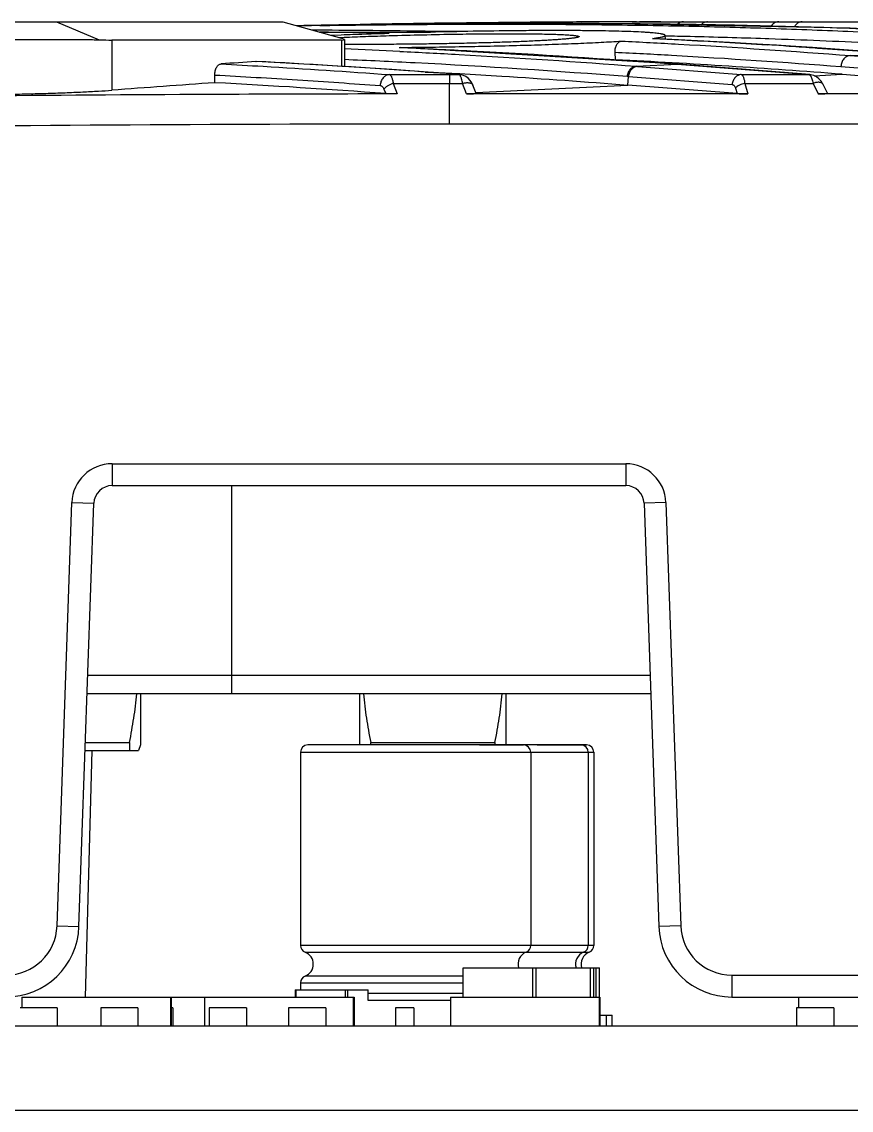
# Model space of a CAD drawing. Header units: millimetres. Extents: x 1409 to 26878, y 589 to 5187.
# Drawn here: x 1761.9 to 1784.59, y 1646.33 to 1676.13 of the extents above; entities that cross this region are included whole.
import ezdxf

# ---------------------------------------------------------------- set-up
doc = ezdxf.new("R2010")
doc.units = ezdxf.units.MM
doc.layers.add('02___PRT_ALL_AXES', color=7, linetype='Continuous')

msp = doc.modelspace()

# ---------------------------------------------------------------- linework, layer by layer
at = {"color": 7, "linetype": 'Continuous'}
for p, q in [((1742.1914, 1676.1262), (1769.0386, 1676.1262)), ((1762.8439, 1676.1262), (1764.0158, 1675.632)), ((1769.0386, 1676.1262), (1770.646, 1675.6743)), ((1770.0525, 1676.023), (1770.1833, 1676.0251)), ((1770.0525, 1676.023), (1770.1833, 1676.025)), ((1777.2031, 1676.0838), (1770.1832, 1676.0312)), ((1776.8643, 1676.0847), (1776.9481, 1676.0845)), ((1776.8643, 1676.0847), (1776.9481, 1676.0845)), ((1784.5688, 1675.9503), (1777.2031, 1676.0838)), ((1778.596, 1676.1252), (1778.847, 1676.1256)), ((1778.596, 1676.1252), (1778.8207, 1676.1255)), ((1778.7183, 1676.1257), (1778.8207, 1676.1258)), ((1778.8207, 1676.1258), (1779.123, 1676.1261)), ((1778.8207, 1676.1255), (1778.847, 1676.1256)), ((1778.847, 1676.1256), (1779.0741, 1676.1258)), ((1779.0741, 1676.1258), (1779.28, 1676.126)), ((1779.0741, 1676.1258), (1779.123, 1676.1259)), ((1779.123, 1676.1261), (1779.3889, 1676.1262)), ((1779.123, 1676.1259), (1779.28, 1676.126)), ((1779.28, 1676.126), (1779.466, 1676.1261)), ((1779.3883, 1676.0686), (1779.4132, 1676.0683)), ((1779.3883, 1676.0685), (1779.4966, 1676.0674)), ((1779.3889, 1676.1262), (1779.4139, 1676.1262)), ((1779.3889, 1676.1262), (1779.4139, 1676.1262)), ((1779.4132, 1676.0683), (1779.4966, 1676.0674)), ((1779.4139, 1676.1262), (2232.4959, 1676.1262)), ((1779.466, 1676.1261), (1779.6409, 1676.1261)), ((1779.4966, 1676.0674), (1779.6402, 1676.0657)), ((1779.4966, 1676.0674), (1779.6402, 1676.0656)), ((1779.637, 1676.1261), (1779.6409, 1676.1261)), ((1779.6402, 1676.0657), (1780.0035, 1676.061)), ((1779.6409, 1676.1261), (1780.0044, 1676.1262)), ((1773.7994, 1675.8568), (1769.8509, 1675.8978)), ((1770.3371, 1675.761), (1770.6401, 1675.7718)), ((1771.9502, 1675.8445), (1771.9595, 1675.8444)), ((1771.9503, 1675.8445), (1771.9595, 1675.8444)), ((1773.8189, 1675.8573), (1773.7994, 1675.8569)), ((1779.1567, 1675.6703), (1779.1668, 1675.6715)), ((1779.1567, 1675.6703), (1779.1656, 1675.6705)), ((1779.1567, 1675.6703), (1779.1655, 1675.6699)), ((1779.1567, 1675.6703), (1779.1655, 1675.6698)), ((1779.5124, 1675.6525), (1779.5036, 1675.7528)), ((1782.2356, 1675.67), (1782.343, 1675.6664)), ((1782.2356, 1675.67), (1782.343, 1675.6663)), ((1791.2037, 1675.5798), (1784.5688, 1675.9503)), ((1764.3629, 1675.6262), (1764.3629, 1674.2525)), ((1770.646, 1675.6262), (1764.3629, 1675.6262)), ((1770.646, 1675.6262), (1770.646, 1674.9054)), ((1770.7243, 1675.6392), (1770.7243, 1674.9004)), ((1772.2238, 1675.4237), (1772.2499, 1675.4239)), ((1772.2238, 1675.4237), (1772.25, 1675.4226)), ((1772.2238, 1675.4237), (1772.3471, 1675.4174)), ((1772.2238, 1675.4237), (1772.25, 1675.4232)), ((1772.25, 1675.4226), (1772.3471, 1675.4184)), ((1779.8333, 1674.965), (1772.2501, 1675.4233)), ((1778.1442, 1675.0842), (1778.1338, 1675.294)), ((1784.5665, 1675.1988), (1785.7253, 1675.2567)), ((1784.5665, 1675.1988), (1791.168, 1674.6807)), ((1768.2995, 1675.0402), (1768.3126, 1675.0403)), ((1768.3126, 1675.0396), (1768.2995, 1675.0402)), ((1768.3126, 1675.0395), (1768.2995, 1675.0402)), ((1778.7139, 1674.9062), (1779.8457, 1674.9627)), ((1778.7139, 1674.9062), (1778.7496, 1674.9034)), ((1778.7496, 1674.9034), (1781.5869, 1674.6807)), ((1779.7086, 1674.9735), (1779.8099, 1674.9656)), ((1779.7086, 1674.9725), (1779.8099, 1674.9656)), ((1779.8333, 1674.965), (1779.8099, 1674.9656)), ((1779.8099, 1674.9656), (1779.8332, 1674.9637)), ((1779.8332, 1674.9637), (1783.4397, 1674.6807)), ((1779.8332, 1674.9637), (1779.8457, 1674.9627)), ((1779.8693, 1674.9622), (1779.8336, 1674.965)), ((1779.8692, 1674.9622), (1779.8457, 1674.9627)), ((1783.4632, 1674.6801), (1779.8692, 1674.9622)), ((1784.3135, 1674.8992), (1790.9149, 1674.381)), ((1767.1785, 1674.4584), (1767.1785, 1674.6676)), ((1772.9378, 1674.7493), (1773.8517, 1674.7076)), ((1772.9379, 1674.7573), (1773.8517, 1674.7076)), ((1773.6016, 1674.6806), (1773.6016, 1674.4401)), ((1773.6016, 1674.6806), (1773.6016, 1674.5835)), ((1773.6016, 1674.6806), (1773.8568, 1674.6806)), ((1773.8517, 1674.7076), (1773.8819, 1674.7059)), ((1773.8517, 1674.7076), (1773.8819, 1674.7055)), ((1773.8568, 1674.6806), (1773.8802, 1674.6801)), ((1773.8802, 1674.6801), (1773.8802, 1674.6801)), ((1778.4625, 1674.6327), (1778.4982, 1674.6299)), ((1778.4787, 1674.395), (1778.4982, 1674.6299)), ((1778.4982, 1674.6299), (1781.3354, 1674.4072)), ((1781.5869, 1674.6807), (1783.4397, 1674.6807)), ((1783.4632, 1674.6801), (1783.4397, 1674.6807)), ((1783.5817, 1674.6502), (1784.3453, 1674.6883)), ((1784.3453, 1674.6883), (1791.0654, 1674.1609)), ((1771.8089, 1674.2834), (1771.8567, 1674.1596)), ((1772.0615, 1674.4389), (1772.1731, 1674.1505)), ((1773.6016, 1674.4401), (1773.9595, 1674.4402)), ((1773.6016, 1673.3262), (1773.6016, 1674.4401)), ((1774.071, 1674.1512), (1773.9595, 1674.4402)), ((1774.3269, 1674.1659), (1774.2394, 1674.3928)), ((1774.2394, 1674.3928), (1774.2394, 1674.3928)), ((1774.3259, 1674.1874), (1778.4787, 1674.395)), ((1781.4719, 1674.1601), (1778.4787, 1674.395)), ((1781.4289, 1674.311), (1781.4719, 1674.1601)), ((1781.6804, 1674.4402), (1781.7627, 1674.1512)), ((1781.6804, 1674.4402), (1783.5515, 1674.4402)), ((1783.5515, 1674.4402), (1783.692, 1674.1512)), ((1783.8213, 1674.416), (1783.9432, 1674.1652)), ((1781.7627, 1674.1512), (1774.071, 1674.1512)), ((1791.3821, 1674.1512), (1783.692, 1674.1512)), ((2302.6902, 1673.3262), (1773.6016, 1673.3262)), ((1764.3676, 1664.0262), (1764.3676, 1663.4262)), ((1764.3676, 1664.0262), (1778.4242, 1664.0262)), ((1778.4242, 1664.0262), (1778.4242, 1663.4262)), ((1764.3676, 1663.4262), (1778.4242, 1663.4262)), ((1767.6459, 1657.7262), (1767.6459, 1663.4262)), ((1762.8637, 1651.3773), (1763.2683, 1662.9646)), ((1763.2683, 1662.9646), (1763.8679, 1662.9436)), ((1763.4633, 1651.3564), (1763.8679, 1662.9436)), ((1779.5235, 1662.9646), (1778.9239, 1662.9436)), ((1778.9239, 1662.9436), (1779.3285, 1651.3564)), ((1779.5235, 1662.9646), (1779.9281, 1651.3773)), ((1779.0886, 1658.2262), (1763.7032, 1658.2262)), ((1779.1061, 1657.7262), (1763.6857, 1657.7262)), ((1765.1459, 1657.7262), (1765.1459, 1656.3262)), ((1771.1459, 1656.3262), (1771.1459, 1657.7262)), ((1775.1459, 1657.7262), (1775.1459, 1656.3272)), ((1763.6393, 1656.3976), (1764.8459, 1656.3976)), ((1764.8459, 1656.3976), (1764.8459, 1656.1762)), ((1765.1459, 1656.3262), (1765.0897, 1656.1762)), ((1777.3521, 1656.3262), (1769.7249, 1656.3262)), ((1771.4459, 1656.3262), (1771.4459, 1656.3976)), ((1771.4459, 1656.3976), (1774.8459, 1656.3976)), ((1774.4258, 1656.3262), (1774.4258, 1656.3272)), ((1774.4258, 1656.3272), (1775.6249, 1656.3272)), ((1774.4338, 1656.3272), (1774.4338, 1656.3262)), ((1774.8459, 1656.3976), (1774.8459, 1656.3262)), ((1775.6249, 1656.3272), (1775.6249, 1656.3262)), ((1776.0006, 1656.3262), (1776.0006, 1656.3272)), ((1776.0006, 1656.3272), (1777.1997, 1656.3272)), ((1776.0086, 1656.3272), (1776.0086, 1656.3262)), ((1777.1997, 1656.3272), (1777.1997, 1656.3262)), ((1777.1997, 1656.3272), (1777.3521, 1656.3272)), ((1777.3521, 1656.3272), (1777.3521, 1656.3262)), ((1763.6316, 1656.1762), (1765.0896, 1656.1762)), ((1763.6459, 1649.4262), (1763.8227, 1656.1762)), ((1769.5249, 1656.1262), (1769.5249, 1650.8385)), ((1769.5249, 1656.1262), (1777.5521, 1656.1262)), ((1775.8249, 1656.1262), (1775.8249, 1650.8385)), ((1777.3997, 1656.1262), (1777.3997, 1650.8385)), ((1777.5521, 1656.1262), (1777.5521, 1650.8385)), ((1762.8637, 1651.3773), (1763.4633, 1651.3564)), ((1779.9281, 1651.3773), (1779.3285, 1651.3564)), ((1777.5521, 1650.8385), (1769.5249, 1650.8385)), ((1769.6522, 1650.6522), (1777.4249, 1650.6522)), ((1773.9749, 1649.4262), (1773.9749, 1650.2262)), ((1773.9749, 1650.2262), (1777.7021, 1650.2262)), ((1775.8749, 1650.2262), (1775.8749, 1649.4262)), ((1775.9749, 1649.4262), (1775.9749, 1650.2262)), ((1777.4497, 1650.2262), (1777.4497, 1649.4262)), ((1777.5497, 1649.4262), (1777.5497, 1650.2262)), ((1777.6021, 1650.2262), (1777.6021, 1649.4262)), ((1777.7021, 1649.4262), (1777.7021, 1650.2262)), ((1781.3273, 1650.0262), (1781.3273, 1649.4262)), ((1781.3273, 1650.0262), (1807.0352, 1650.0262)), ((1769.5249, 1649.8138), (1769.5249, 1649.6262)), ((1769.5249, 1649.8138), (1773.9749, 1649.8138)), ((1773.9749, 1650.0002), (1769.6522, 1650.0002)), ((1769.3749, 1649.6262), (1769.3749, 1649.4262)), ((1769.3749, 1649.6262), (1771.3749, 1649.6262)), ((1769.4042, 1649.4262), (1769.4042, 1649.6262)), ((1770.7456, 1649.6262), (1770.7456, 1649.4262)), ((1770.8163, 1649.4262), (1770.8163, 1649.6262)), ((1771.3749, 1649.3262), (1771.3749, 1649.6262)), ((1773.9749, 1649.5262), (1771.3749, 1649.5262)), ((1761.9001, 1649.4262), (1761.9001, 1649.1262)), ((1761.9001, 1649.4262), (1770.9895, 1649.4262)), ((1765.9641, 1649.4262), (1765.9641, 1648.6262)), ((1765.9895, 1649.4262), (1765.9895, 1648.6262)), ((1766.9001, 1649.4262), (1766.9001, 1648.6262)), ((1770.9641, 1649.4262), (1770.9641, 1648.6262)), ((1770.9895, 1649.4262), (1770.9895, 1648.6262)), ((1773.6297, 1649.3262), (1771.3749, 1649.3262)), ((1773.6297, 1649.4262), (1773.6297, 1648.6262)), ((1773.6297, 1649.4262), (1777.7191, 1649.4262)), ((1777.6937, 1649.4262), (1777.6937, 1648.6262)), ((1777.7191, 1649.4262), (1777.7191, 1648.6262)), ((1781.3273, 1649.4262), (1807.0352, 1649.4262)), ((1783.1501, 1649.4262), (1783.1501, 1649.1262)), ((1762.8653, 1649.1262), (1761.8493, 1649.1262)), ((1762.8653, 1649.1262), (1762.8653, 1648.6262)), ((1764.059, 1649.1262), (1764.059, 1648.6262)), ((1765.075, 1649.1262), (1764.059, 1649.1262)), ((1765.075, 1649.1262), (1765.075, 1648.6262)), ((1766.0289, 1649.1262), (1765.9895, 1649.1262)), ((1766.0289, 1649.1262), (1766.0289, 1648.6262)), ((1767.0271, 1649.1262), (1767.0271, 1648.6262)), ((1768.0431, 1649.1262), (1767.0271, 1649.1262)), ((1768.0431, 1649.1262), (1768.0431, 1648.6262)), ((1769.2002, 1649.1262), (1769.2002, 1648.6262)), ((1770.2162, 1649.1262), (1769.2002, 1649.1262)), ((1770.2162, 1649.1262), (1770.2162, 1648.6262)), ((1772.1219, 1649.1262), (1772.1219, 1648.6262)), ((1772.1221, 1649.1262), (1772.1221, 1648.6262)), ((1772.6301, 1649.1262), (1772.1221, 1649.1262)), ((1772.6301, 1649.1262), (1772.6301, 1648.6262)), ((1777.7191, 1648.9262), (1778.0521, 1648.9262)), ((1777.8997, 1648.6262), (1777.8997, 1648.9262)), ((1778.0521, 1648.6262), (1778.0521, 1648.9262)), ((1783.0993, 1649.1262), (1783.0993, 1648.6262)), ((1784.1153, 1649.1262), (1783.0993, 1649.1262)), ((1784.1153, 1649.1262), (1784.1153, 1648.6262)), ((2338.1459, 1648.6262), (1738.1459, 1648.6262)), ((1738.1459, 1646.3262), (2338.1459, 1646.3262))]:
    msp.add_line(p, q, dxfattribs=at)
for points in [[(1785.7488, 1675.2562), (1783.5328, 1675.4185), (1781.2676, 1675.5605), (1779.1655, 1675.6706)], [(1773.8802, 1674.6801), (1772.0212, 1674.8167), (1770.1087, 1674.9401), (1768.3126, 1675.0404)], [(1773.6016, 1674.5835), (1773.6016, 1674.5182), (1773.6016, 1674.4401)], [(1774.2394, 1674.3928), (1774.2097, 1674.4567), (1774.1662, 1674.5226), (1774.1128, 1674.5793), (1774.0509, 1674.625), (1773.9824, 1674.6578), (1773.91, 1674.6766), (1773.8802, 1674.6801)], [(1783.8213, 1674.416), (1783.7712, 1674.4995), (1783.7111, 1674.5676), (1783.6417, 1674.6209), (1783.5671, 1674.6573), (1783.4897, 1674.6771), (1783.4632, 1674.6801)]]:
    msp.add_lwpolyline(points, dxfattribs=at)
for centre, radius, start, end in [((1779.3889, 1225.6262), 450.5, 90.085283, 91.268665), ((1775.2847, 1404.9642), 271.1151, 91.07824, 91.237287), ((1774.5324, 1401.1592), 274.9003, 90.933742, 91.060666), ((1779.2802, 1233.7919), 442.3338, 90.088624, 90.312928), ((1779.3889, 1225.6262), 450.5, 90, 90.074902), ((1767.9323, 1463.7041), 212.1471, 88.914793, 89.426358), ((1762.0654, 1462.9501), 212.6087, 87.25576, 87.665873), ((1769.0485, 1462.7755), 213.1347, 86.299973, 86.435908), ((1764.3676, 1662.9262), 1.1, 90, 178), ((1778.4242, 1662.9262), 1.1, 2, 90), ((1764.3676, 1662.9262), 0.5, 90, 178), ((1778.4242, 1662.9262), 0.5, 2, 90), ((1769.7249, 1656.1262), 0.2, 90, 180), ((1775.6249, 1656.1262), 0.2, 0, 90), ((1777.1997, 1656.1262), 0.2, 0, 90), ((1777.3521, 1656.1262), 0.2, 0, 90), ((1761.4645, 1651.4262), 1.4, 270, 358), ((1761.4645, 1651.4262), 2, 270, 358), ((1781.3273, 1651.4262), 2, 182, 270), ((1781.3273, 1651.4262), 1.4, 182, 270), ((1769.7249, 1650.8385), 0.2, 180, 248.67631), ((1769.5249, 1650.3262), 0.35, 291.32369, 68.67631), ((1775.8249, 1650.3262), 0.35, 111.32369, 196.6975), ((1775.6249, 1650.8385), 0.2, 291.32369, 0), ((1777.3997, 1650.3262), 0.35, 111.32369, 196.6975), ((1777.5521, 1650.3262), 0.35, 111.32369, 196.6975), ((1777.1997, 1650.8385), 0.2, 291.32369, 0), ((1777.3521, 1650.8385), 0.2, 291.32369, 0), ((1769.7249, 1649.8138), 0.2, 111.32369, 180)]:
    msp.add_arc(centre, radius, start, end, dxfattribs=at)
for centre, major_axis, ratio, start_param, end_param in [((1770.2243, 1675.7095), (0.5, -0.0708), 0.0878014, -0.554793, 0.579671), ((1760.1459, 1676.4595), (4.9996, -0.7083), 0.0878014, -0.6732615, -0.554793), ((1770.742, 974.8815), (-4.326, 700.4548), 0.549953, -0.0465481, -0.0304451), ((1804.0298, 976.5459), (1738.1324, 133.1962), 0.4011056, 1.560617, 1.5611626), ((1804.0298, 976.5459), (1736.8917, 133.1011), 0.4011056, 1.5612769, 1.5628976), ((1759.0087, 974.2949), (-4.326, 700.4548), 0.549953, -0.0445862, -0.0324379), ((1774.0041, 1674.1692), (0.3229, -0.0038), 0.054774, -1.3615222, 0.0218543), ((1783.6077, 1674.1692), (0.3357, -0.0046), 0.0521338, -1.3162534, 0.0262106), ((1781.7133, 1674.1692), (0.3127, -0.0029), 0.0570923, -2.4522748, -1.4116473)]:
    msp.add_ellipse(centre, major_axis=major_axis, ratio=ratio, start_param=start_param, end_param=end_param, dxfattribs=at)
for points, knots in [([(1770.1829, 1676.0312), (1771.2964, 1676.0522), (1772.9669, 1676.0736), (1775.1941, 1676.0854), (1776.3076, 1676.0859), (1776.8643, 1676.0847)], [0, 0, 0, 0, 0.5000563, 0.750043, 1, 1, 1, 1]), ([(1770.1833, 1676.0251), (1770.9323, 1676.0369), (1772.4303, 1676.0546), (1774.6773, 1676.0645), (1776.9241, 1676.0573), (1779.1707, 1676.0307), (1781.417, 1675.981), (1783.6631, 1675.9051), (1785.9089, 1675.8006), (1787.4053, 1675.7106), (1788.1534, 1675.6603)], [0, 0, 0, 0, 0.1249989, 0.2499789, 0.3749429, 0.4999005, 0.6248669, 0.7498596, 0.8748974, 1, 1, 1, 1]), ([(1776.762, 1676.1185), (1776.7409, 1676.1184), (1776.6979, 1676.1117), (1776.6588, 1676.0929), (1776.6408, 1676.081)], [0, 0, 0, 0, 0.4941735, 1, 1, 1, 1]), ([(1776.8643, 1676.1191), (1776.8432, 1676.119), (1776.8004, 1676.1123), (1776.7614, 1676.0936), (1776.7433, 1676.0818)], [0, 0, 0, 0, 0.4941954, 1, 1, 1, 1]), ([(1776.9481, 1676.0845), (1777.1515, 1676.084), (1777.9649, 1676.0813), (1778.7783, 1676.0753), (1779.3883, 1676.0686)], [0, 0, 0, 0, 0.2500098, 1, 1, 1, 1]), ([(1780.0044, 1676.1262), (1779.9877, 1676.1262), (1779.954, 1676.1222), (1779.9057, 1676.1046), (1779.8614, 1676.0761), (1779.8361, 1676.051), (1779.8246, 1676.0372)], [0, 0, 0, 0, 0.2418286, 0.487348, 0.7394752, 1, 1, 1, 1]), ([(1780.0035, 1676.061), (1780.9353, 1676.0484), (1782.7989, 1676.0122), (1785.5939, 1675.9175), (1788.3884, 1675.7773), (1790.25, 1675.6516), (1791.1805, 1675.5803)], [0, 0, 0, 0, 0.2498454, 0.4997543, 0.7497851, 1, 1, 1, 1]), ([(1780.6659, 1676.1262), (1780.648, 1676.1262), (1780.6118, 1676.1216), (1780.5602, 1676.1013), (1780.5136, 1676.0686), (1780.4877, 1676.0401), (1780.4761, 1676.0245)], [0, 0, 0, 0, 0.2408512, 0.4858821, 0.7383541, 1, 1, 1, 1]), ([(1782.6093, 1676.1262), (1782.5884, 1676.1262), (1782.5458, 1676.1198), (1782.4866, 1676.0921), (1782.4353, 1676.0482), (1782.4088, 1676.0108), (1782.3976, 1675.9905)], [0, 0, 0, 0, 0.2384166, 0.4823499, 0.7357617, 1, 1, 1, 1]), ([(1783.2524, 1676.1262), (1783.2305, 1676.1262), (1783.1859, 1676.1192), (1783.1243, 1676.0888), (1783.0717, 1676.0409), (1783.0453, 1676.0003), (1783.0344, 1675.9785)], [0, 0, 0, 0, 0.2376185, 0.4812316, 0.7349847, 1, 1, 1, 1]), ([(1783.2524, 1676.1262), (1783.668, 1676.1262), (1784.4992, 1676.1258), (1785.3304, 1676.1227), (1785.7459, 1676.1202)], [0, 0, 0, 0, 0.5000096, 1, 1, 1, 1]), ([(1756.2808, 1675.6442), (1756.3104, 1675.647), (1756.3553, 1675.6499), (1756.4156, 1675.6526), (1756.4779, 1675.6547), (1756.5574, 1675.6563), (1756.6892, 1675.6578), (1756.8604, 1675.6579), (1757.0732, 1675.6568), (1757.2954, 1675.655), (1757.5263, 1675.6528), (1757.7652, 1675.6504), (1758.0977, 1675.6472), (1758.5276, 1675.6434), (1759.057, 1675.6398), (1759.5998, 1675.6372), (1760.1492, 1675.6357), (1760.6986, 1675.6353), (1761.2412, 1675.6359), (1761.7705, 1675.6372), (1762.2799, 1675.6389), (1762.7633, 1675.6405), (1763.2147, 1675.6412), (1763.5684, 1675.6401), (1763.8312, 1675.6368), (1763.9555, 1675.6339), (1764.0158, 1675.632)], [0, 0, 0, 0, 0.0115346, 0.0174376, 0.0234309, 0.0356864, 0.0482951, 0.074536, 0.1020757, 0.1308305, 0.1607126, 0.1916308, 0.2234911, 0.2896476, 0.358373, 0.4288247, 0.5001419, 0.5714538, 0.6418898, 0.7105898, 0.7767151, 0.8394581, 0.8980529, 0.9517833, 0.9766215, 1, 1, 1, 1]), ([(1769.8309, 1675.9035), (1770.8231, 1675.9013), (1772.1461, 1675.8892), (1773.4688, 1675.8638), (1773.7994, 1675.8567)], [0, 0, 0, 0, 0.7499905, 1, 1, 1, 1]), ([(1770.0426, 1675.8435), (1770.1992, 1675.8439), (1770.8351, 1675.845), (1771.4709, 1675.8451), (1771.9502, 1675.8445)], [0, 0, 0, 0, 0.2462597, 1, 1, 1, 1]), ([(1770.6401, 1675.7718), (1770.7464, 1675.7755), (1771.1831, 1675.7904), (1771.6199, 1675.8038), (1771.9503, 1675.8131)], [0, 0, 0, 0, 0.2435039, 1, 1, 1, 1]), ([(1771.9595, 1675.8444), (1772.0522, 1675.8443), (1772.4261, 1675.8438), (1772.8001, 1675.8428), (1773.0813, 1675.8419)], [0, 0, 0, 0, 0.248002, 1, 1, 1, 1]), ([(1773.7994, 1675.8569), (1773.7397, 1675.8558), (1773.5003, 1675.8511), (1773.2609, 1675.846), (1773.0813, 1675.8419)], [0, 0, 0, 0, 0.2493754, 1, 1, 1, 1]), ([(1779.5036, 1675.7528), (1779.5032, 1675.7571), (1779.4983, 1675.762), (1779.4919, 1675.7661), (1779.4851, 1675.7697), (1779.4744, 1675.7741), (1779.4589, 1675.779), (1779.4403, 1675.7839), (1779.4183, 1675.7887), (1779.3827, 1675.7954), (1779.3299, 1675.8033), (1779.2569, 1675.8121), (1779.1712, 1675.8204), (1779.0729, 1675.8284), (1778.9623, 1675.8359), (1778.7908, 1675.8458), (1778.5474, 1675.8565), (1778.2221, 1675.8668), (1777.8544, 1675.875), (1777.4475, 1675.8809), (1777.0046, 1675.8845), (1776.5296, 1675.8857), (1776.0262, 1675.8845), (1775.4988, 1675.881), (1774.7604, 1675.8733), (1774.1982, 1675.8644), (1773.8189, 1675.8573)], [0, 0, 0, 0, 0.0022726, 0.0031024, 0.0040555, 0.0063504, 0.0091831, 0.0125656, 0.0165041, 0.0210019, 0.0316765, 0.0445841, 0.0597081, 0.0770217, 0.096494, 0.1180863, 0.1674565, 0.2247342, 0.2894507, 0.3610729, 0.4390085, 0.5226114, 0.6111873, 0.7040003, 0.8002769, 1, 1, 1, 1]), ([(1779.1655, 1675.6699), (1779.4266, 1675.6575), (1780.4711, 1675.6059), (1781.5152, 1675.5467), (1782.2981, 1675.4979)], [0, 0, 0, 0, 0.2499477, 1, 1, 1, 1]), ([(1779.1668, 1675.6715), (1779.1932, 1675.6748), (1779.2426, 1675.6813), (1779.3113, 1675.6916), (1779.3695, 1675.7018), (1779.4114, 1675.7106), (1779.4395, 1675.7178), (1779.4567, 1675.7228), (1779.4711, 1675.7278), (1779.483, 1675.7327), (1779.4921, 1675.7376), (1779.498, 1675.7419), (1779.5012, 1675.7454), (1779.5027, 1675.7478), (1779.5036, 1675.7503), (1779.5037, 1675.752), (1779.5036, 1675.7528)], [0, 0, 0, 0, 0.2260622, 0.4230328, 0.5905883, 0.7285925, 0.7865318, 0.8371283, 0.880448, 0.9166145, 0.9458528, 0.9686086, 0.9778502, 0.9859244, 0.9931583, 1, 1, 1, 1]), ([(1779.5034, 1675.7424), (1779.7311, 1675.7379), (1780.6419, 1675.7185), (1781.5527, 1675.693), (1782.2356, 1675.67)], [0, 0, 0, 0, 0.249977, 1, 1, 1, 1]), ([(1782.343, 1675.6664), (1783.27, 1675.6347), (1785.1243, 1675.5572), (1786.977, 1675.449), (1787.903, 1675.3868)], [0, 0, 0, 0, 0.4998526, 1, 1, 1, 1]), ([(1772.2499, 1675.4239), (1772.8251, 1675.4291), (1773.6829, 1675.4402), (1774.8127, 1675.4628), (1775.6241, 1675.4832), (1776.3895, 1675.507), (1777.0949, 1675.5337), (1777.7273, 1675.563), (1778.1229, 1675.5855), (1778.3065, 1675.5975)], [0, 0, 0, 0, 0.2847934, 0.4246817, 0.5594441, 0.6865983, 0.8038056, 0.9089132, 1, 1, 1, 1]), ([(1772.3471, 1675.4184), (1772.9608, 1675.392), (1775.4165, 1675.2755), (1777.8701, 1675.1165), (1779.7086, 1674.9735)], [0, 0, 0, 0, 0.2498716, 1, 1, 1, 1]), ([(1778.1338, 1675.294), (1778.1318, 1675.3329), (1778.1362, 1675.3908), (1778.1573, 1675.4617), (1778.1789, 1675.507), (1778.2055, 1675.5443), (1778.2363, 1675.5727), (1778.2703, 1675.5913), (1778.2946, 1675.5967), (1778.3065, 1675.5975)], [0, 0, 0, 0, 0.3068011, 0.4487229, 0.5797536, 0.6990852, 0.8072519, 0.9063313, 1, 1, 1, 1]), ([(1778.3065, 1675.5975), (1778.8284, 1675.572), (1780.9164, 1675.4621), (1783.0029, 1675.3215), (1784.5665, 1675.1988)], [0, 0, 0, 0, 0.2498833, 1, 1, 1, 1]), ([(1782.8027, 1675.4659), (1783.0463, 1675.4501), (1784.0209, 1675.3854), (1784.995, 1675.314), (1785.7253, 1675.2567)], [0, 0, 0, 0, 0.2499367, 1, 1, 1, 1]), ([(1770.7244, 1675.0986), (1771.3695, 1675.0715), (1773.9508, 1674.9515), (1776.53, 1674.7843), (1778.4625, 1674.6327)], [0, 0, 0, 0, 0.2498663, 1, 1, 1, 1]), ([(1772.2447, 1675.315), (1772.784, 1675.2891), (1774.9419, 1675.1775), (1777.0981, 1675.033), (1778.7139, 1674.9062)], [0, 0, 0, 0, 0.2498808, 1, 1, 1, 1]), ([(1778.1338, 1675.294), (1778.6489, 1675.2686), (1780.7102, 1675.1594), (1782.7699, 1675.0203), (1784.3135, 1674.8992)], [0, 0, 0, 0, 0.2498843, 1, 1, 1, 1]), ([(1784.5665, 1675.1988), (1784.5502, 1675.1983), (1784.5171, 1675.1934), (1784.47, 1675.1751), (1784.4265, 1675.1465), (1784.375, 1675.0957), (1784.3283, 1675.0129), (1784.3144, 1674.9374), (1784.3135, 1674.8992)], [0, 0, 0, 0, 0.1141402, 0.2306656, 0.3506476, 0.4746547, 0.7328731, 1, 1, 1, 1]), ([(1767.1785, 1674.6675), (1767.1785, 1674.6877), (1767.1808, 1674.7275), (1767.1913, 1674.7847), (1767.2078, 1674.8368), (1767.2297, 1674.8819), (1767.2557, 1674.9189), (1767.2851, 1674.9468), (1767.3171, 1674.9651), (1767.3399, 1674.9705), (1767.351, 1674.9713)], [0, 0, 0, 0, 0.1602626, 0.3150814, 0.460108, 0.5925398, 0.7112988, 0.8169777, 0.9118807, 1, 1, 1, 1]), ([(1767.351, 1674.9713), (1767.7351, 1674.9512), (1769.2717, 1674.8662), (1770.8074, 1674.7645), (1771.9586, 1674.6789)], [0, 0, 0, 0, 0.2499128, 1, 1, 1, 1]), ([(1773.8568, 1674.6806), (1773.395, 1674.7166), (1771.5481, 1674.8543), (1769.6995, 1674.9679), (1768.3126, 1675.0396)], [0, 0, 0, 0, 0.2501189, 1, 1, 1, 1]), ([(1778.7139, 1674.9062), (1778.6985, 1674.9057), (1778.6674, 1674.9013), (1778.6227, 1674.8849), (1778.5811, 1674.8593), (1778.544, 1674.8254), (1778.5126, 1674.7844), (1778.4793, 1674.7216), (1778.4659, 1674.6685), (1778.4625, 1674.6327)], [0, 0, 0, 0, 0.1144832, 0.231151, 0.3510003, 0.4746174, 0.6020345, 0.7327988, 1, 1, 1, 1]), ([(1778.7496, 1674.9034), (1778.7342, 1674.9029), (1778.7031, 1674.8985), (1778.6584, 1674.8821), (1778.6168, 1674.8565), (1778.5797, 1674.8226), (1778.5483, 1674.7816), (1778.515, 1674.7188), (1778.5016, 1674.6657), (1778.4982, 1674.6299)], [0, 0, 0, 0, 0.1144829, 0.2311504, 0.3509997, 0.4746167, 0.6020338, 0.7327983, 1, 1, 1, 1]), ([(1767.1785, 1674.6676), (1767.5559, 1674.6476), (1768.3107, 1674.6055), (1769.4426, 1674.5365), (1770.5745, 1674.4614), (1771.3289, 1674.4073), (1771.7061, 1674.3793)], [0, 0, 0, 0, 0.2499126, 0.4998801, 0.7499073, 1, 1, 1, 1]), ([(1771.9586, 1674.6789), (1771.9423, 1674.6784), (1771.9093, 1674.6735), (1771.8621, 1674.6552), (1771.8187, 1674.6266), (1771.7673, 1674.5758), (1771.7207, 1674.493), (1771.7069, 1674.4175), (1771.7061, 1674.3793)], [0, 0, 0, 0, 0.1141605, 0.2306834, 0.3506475, 0.474631, 0.7328221, 1, 1, 1, 1]), ([(1771.9586, 1674.6789), (1771.9612, 1674.6785), (1771.9666, 1674.6768), (1771.9743, 1674.6724), (1771.9819, 1674.6663), (1771.9925, 1674.6552), (1772.005, 1674.6364), (1772.0186, 1674.6085), (1772.0313, 1674.5742), (1772.0429, 1674.534), (1772.0532, 1674.4883), (1772.0589, 1674.4559), (1772.0615, 1674.4389)], [0, 0, 0, 0, 0.0296949, 0.0618815, 0.0975528, 0.1374173, 0.2313538, 0.345748, 0.4808494, 0.6359231, 0.8096748, 1, 1, 1, 1]), ([(1773.8751, 1674.6718), (1773.8723, 1674.674), (1773.8665, 1674.6777), (1773.86, 1674.68), (1773.8568, 1674.6806)], [0, 0, 0, 0, 0.5258403, 1, 1, 1, 1]), ([(1773.9338, 1674.5598), (1773.9299, 1674.573), (1773.9218, 1674.5972), (1773.9078, 1674.6294), (1773.8929, 1674.6542), (1773.8811, 1674.6672), (1773.8751, 1674.6718)], [0, 0, 0, 0, 0.3227364, 0.5966422, 0.8213065, 1, 1, 1, 1]), ([(1773.8819, 1674.7059), (1774.2651, 1674.6841), (1775.7982, 1674.5929), (1777.3303, 1674.4852), (1778.4787, 1674.395)], [0, 0, 0, 0, 0.2499077, 1, 1, 1, 1]), ([(1773.9595, 1674.4402), (1773.9562, 1674.4616), (1773.949, 1674.5018), (1773.9392, 1674.5415), (1773.9338, 1674.5598)], [0, 0, 0, 0, 0.5309655, 1, 1, 1, 1]), ([(1781.5869, 1674.6807), (1781.5715, 1674.6802), (1781.5404, 1674.6758), (1781.4957, 1674.6594), (1781.4541, 1674.6338), (1781.417, 1674.5999), (1781.3855, 1674.5589), (1781.3523, 1674.4961), (1781.3389, 1674.443), (1781.3354, 1674.4072)], [0, 0, 0, 0, 0.1144829, 0.2311504, 0.3509996, 0.4746166, 0.6020338, 0.7327983, 1, 1, 1, 1]), ([(1781.5869, 1674.6807), (1781.5895, 1674.6802), (1781.5948, 1674.6784), (1781.6024, 1674.6741), (1781.6098, 1674.6679), (1781.6199, 1674.6567), (1781.6318, 1674.638), (1781.6443, 1674.61), (1781.6556, 1674.5756), (1781.6656, 1674.5353), (1781.6741, 1674.4896), (1781.6784, 1674.4572), (1781.6804, 1674.4402)], [0, 0, 0, 0, 0.0298144, 0.061938, 0.0974187, 0.13702, 0.2303778, 0.3443349, 0.4792829, 0.6345473, 0.8088359, 1, 1, 1, 1]), ([(1783.4397, 1674.6807), (1783.4433, 1674.68), (1783.4508, 1674.6772), (1783.4612, 1674.67), (1783.4716, 1674.6596), (1783.4778, 1674.6513), (1783.481, 1674.6467)], [0, 0, 0, 0, 0.2007922, 0.4288731, 0.6934836, 1, 1, 1, 1]), ([(1783.481, 1674.6467), (1783.4845, 1674.6416), (1783.4915, 1674.6302), (1783.5049, 1674.6036), (1783.5135, 1674.5817), (1783.5188, 1674.5661)], [0, 0, 0, 0, 0.210138, 0.4470232, 1, 1, 1, 1]), ([(1783.5188, 1674.5661), (1783.5255, 1674.547), (1783.5377, 1674.5053), (1783.5471, 1674.4629), (1783.5515, 1674.4402)], [0, 0, 0, 0, 0.4671462, 1, 1, 1, 1]), ([(1783.8213, 1674.416), (1783.8178, 1674.4233), (1783.8075, 1674.4372), (1783.7851, 1674.4528), (1783.7564, 1674.4633), (1783.7224, 1674.4688), (1783.6837, 1674.4692), (1783.6415, 1674.4646), (1783.5968, 1674.455), (1783.5667, 1674.4456), (1783.5515, 1674.4402)], [0, 0, 0, 0, 0.0836624, 0.1745918, 0.2778567, 0.3958403, 0.5287873, 0.6754045, 0.8335225, 1, 1, 1, 1]), ([(1755.9289, 1674.1525), (1756.052, 1674.1475), (1756.3183, 1674.1387), (1756.7459, 1674.1285), (1757.2269, 1674.1205), (1757.7538, 1674.1148), (1758.3183, 1674.1117), (1759.1202, 1674.1109), (1760.1467, 1674.1169), (1761.1732, 1674.1319), (1761.9748, 1674.1498), (1762.5391, 1674.1657), (1763.0657, 1674.1839), (1763.5465, 1674.2042), (1763.9738, 1674.2264), (1764.2399, 1674.2435), (1764.3629, 1674.2525)], [0, 0, 0, 0, 0.0437941, 0.0947477, 0.1520663, 0.2148504, 0.2821149, 0.352803, 0.4999679, 0.6471273, 0.7178105, 0.7850715, 0.8478571, 0.9051861, 0.9561636, 1, 1, 1, 1]), ([(1771.7061, 1674.3793), (1771.7111, 1674.3789), (1771.7211, 1674.3772), (1771.7413, 1674.37), (1771.7659, 1674.3531), (1771.791, 1674.3226), (1771.8035, 1674.2974), (1771.8089, 1674.2834)], [0, 0, 0, 0, 0.1015246, 0.2063687, 0.4335234, 0.6957255, 1, 1, 1, 1]), ([(1772.0615, 1674.4389), (1772.0354, 1674.4315), (1771.9844, 1674.4132), (1771.9144, 1674.377), (1771.863, 1674.3403), (1771.8293, 1674.3083), (1771.8151, 1674.2917), (1771.8089, 1674.2834)], [0, 0, 0, 0, 0.2709047, 0.5369806, 0.7837972, 0.8963415, 1, 1, 1, 1]), ([(1773.9595, 1674.4402), (1773.9757, 1674.4448), (1774.0076, 1674.4523), (1774.0549, 1674.459), (1774.0995, 1674.4605), (1774.1399, 1674.457), (1774.1752, 1674.4484), (1774.2045, 1674.4349), (1774.2235, 1674.4191), (1774.2341, 1674.4046), (1774.2379, 1674.3968), (1774.2394, 1674.3928)], [0, 0, 0, 0, 0.1648151, 0.3220325, 0.4683428, 0.6014199, 0.7198248, 0.8236852, 0.9153014, 0.9581298, 1, 1, 1, 1]), ([(1781.3354, 1674.4072), (1781.3403, 1674.4068), (1781.3501, 1674.4051), (1781.3643, 1674.3999), (1781.3779, 1674.3919), (1781.3956, 1674.3769), (1781.415, 1674.3503), (1781.4249, 1674.325), (1781.4289, 1674.311)], [0, 0, 0, 0, 0.1027853, 0.2077075, 0.3171788, 0.4335556, 0.6940328, 1, 1, 1, 1]), ([(1781.6804, 1674.4402), (1781.655, 1674.4349), (1781.6054, 1674.4211), (1781.5363, 1674.3918), (1781.485, 1674.3609), (1781.4504, 1674.3331), (1781.4356, 1674.3185), (1781.4289, 1674.311)], [0, 0, 0, 0, 0.2713561, 0.5365232, 0.7827218, 0.8955198, 1, 1, 1, 1]), ([(1772.1731, 1674.1505), (1770.7299, 1674.149), (1764.9568, 1674.1344), (1759.1839, 1674.0838), (1754.8545, 1674.0258)], [0, 0, 0, 0, 0.2499991, 1, 1, 1, 1]), ([(1772.1731, 1674.1505), (1772.1414, 1674.1504), (1772.0807, 1674.1509), (1771.9952, 1674.1528), (1771.9215, 1674.1556), (1771.8767, 1674.1581), (1771.8567, 1674.1596)], [0, 0, 0, 0, 0.3006047, 0.5751293, 0.8105377, 1, 1, 1, 1]), ([(1773.6016, 1673.3262), (1767.7764, 1673.3262), (1756.1233, 1673.2532), (1744.4719, 1673.0344), (1738.6459, 1672.8886)], [0, 0, 0, 0, 0.4998849, 1, 1, 1, 1]), ([(1764.8459, 1656.3976), (1764.8902, 1656.6174), (1764.9691, 1657.0585), (1765.0244, 1657.5034), (1765.0451, 1657.7261)], [0, 0, 0, 0, 0.5004924, 1, 1, 1, 1]), ([(1771.2468, 1657.7261), (1771.2674, 1657.5034), (1771.3227, 1657.0585), (1771.4016, 1656.6174), (1771.4459, 1656.3976)], [0, 0, 0, 0, 0.4995076, 1, 1, 1, 1]), ([(1774.8459, 1656.3976), (1774.8902, 1656.6174), (1774.9691, 1657.0585), (1775.0244, 1657.5034), (1775.0451, 1657.7261)], [0, 0, 0, 0, 0.5004924, 1, 1, 1, 1])]:
    msp.add_open_spline(points, degree=3, knots=knots, dxfattribs=at)
for points in [[(1771.9586, 1674.6789), (1772.5063, 1674.6798), (1773.0539, 1674.6803), (1773.6016, 1674.6806)], [(1772.0615, 1674.4389), (1772.5749, 1674.4396), (1773.0883, 1674.44), (1773.6016, 1674.4401)]]:
    msp.add_open_spline(points, degree=3, dxfattribs=at)
at = {"layer": '02___PRT_ALL_AXES', "color": 7, "linetype": 'Continuous'}
for p, q in [((1770.5723, 1675.6948), (1770.6421, 1675.698)), ((1770.6421, 1675.698), (1770.718, 1675.7013)), ((1773.7917, 1675.7882), (1773.8004, 1675.7884)), ((1773.7917, 1675.7882), (1773.8004, 1675.7883))]:
    msp.add_line(p, q, dxfattribs=at)
for points, knots in [([(1770.718, 1675.7013), (1770.9142, 1675.7098), (1771.3251, 1675.726), (1771.7361, 1675.7396), (1771.9509, 1675.7461)], [0, 0, 0, 0, 0.4773972, 1, 1, 1, 1]), ([(1777.1459, 1675.7194), (1777.1459, 1675.7186), (1777.1454, 1675.7167), (1777.1434, 1675.7142), (1777.1403, 1675.7118), (1777.136, 1675.7093), (1777.1305, 1675.7068), (1777.1239, 1675.7043), (1777.1161, 1675.7018), (1777.1033, 1675.6982), (1777.0843, 1675.6937), (1777.0579, 1675.6886), (1777.0269, 1675.6834), (1776.9911, 1675.6781), (1776.9507, 1675.6728), (1776.8878, 1675.6654), (1776.798, 1675.6562), (1776.6771, 1675.6457), (1776.5392, 1675.6352), (1776.3849, 1675.6248), (1776.215, 1675.6145), (1776.0303, 1675.6045), (1775.7571, 1675.5912), (1775.3859, 1675.5756), (1774.9098, 1675.5591), (1774.3996, 1675.5444), (1773.8653, 1675.5319), (1773.317, 1675.5217), (1772.7654, 1675.5139), (1772.2212, 1675.5086), (1771.6947, 1675.5057), (1771.1962, 1675.5054), (1770.8744, 1675.5068), (1770.7197, 1675.508)], [0, 0, 0, 0, 0.0003903, 0.0008646, 0.0014708, 0.0022319, 0.0031597, 0.0042604, 0.0055375, 0.006993, 0.0104431, 0.014615, 0.0195087, 0.0251207, 0.0314459, 0.0384784, 0.0546332, 0.0735127, 0.0950288, 0.1190807, 0.1455543, 0.1743231, 0.2052504, 0.2729775, 0.3474393, 0.427207, 0.5107478, 0.5964549, 0.6826773, 0.767753, 0.8500424, 0.9279586, 1, 1, 1, 1]), ([(1771.9509, 1675.7461), (1772.2551, 1675.7553), (1772.8687, 1675.7716), (1773.4823, 1675.7835), (1773.7917, 1675.7882)], [0, 0, 0, 0, 0.4958683, 1, 1, 1, 1]), ([(1773.8004, 1675.7884), (1774.0271, 1675.7918), (1774.3625, 1675.796), (1774.8022, 1675.7991), (1775.1145, 1675.8002), (1775.4116, 1675.8), (1775.6912, 1675.7985), (1775.9512, 1675.7957), (1776.1894, 1675.7917), (1776.4042, 1675.7865), (1776.5937, 1675.7801), (1776.7353, 1675.7736), (1776.8348, 1675.7678), (1776.8989, 1675.7633), (1776.9558, 1675.7587), (1777.0053, 1675.7538), (1777.0473, 1675.7487), (1777.0777, 1675.7441), (1777.0981, 1675.7402), (1777.1106, 1675.7374), (1777.1212, 1675.7346), (1777.13, 1675.7317), (1777.1368, 1675.7289), (1777.1412, 1675.7263), (1777.1437, 1675.7241), (1777.1453, 1675.7222), (1777.1459, 1675.7205), (1777.1459, 1675.7194)], [0, 0, 0, 0, 0.2028143, 0.2999981, 0.3933568, 0.4821693, 0.5657501, 0.6434549, 0.7146861, 0.7788971, 0.8355967, 0.8843544, 0.9056383, 0.924806, 0.9418229, 0.9566596, 0.9692945, 0.9797112, 0.9840868, 0.9879085, 0.9911794, 0.9939059, 0.9961011, 0.997792, 0.9984667, 0.9990442, 1, 1, 1, 1])]:
    msp.add_open_spline(points, degree=3, knots=knots, dxfattribs=at)

doc.saveas('drawing.dxf')
